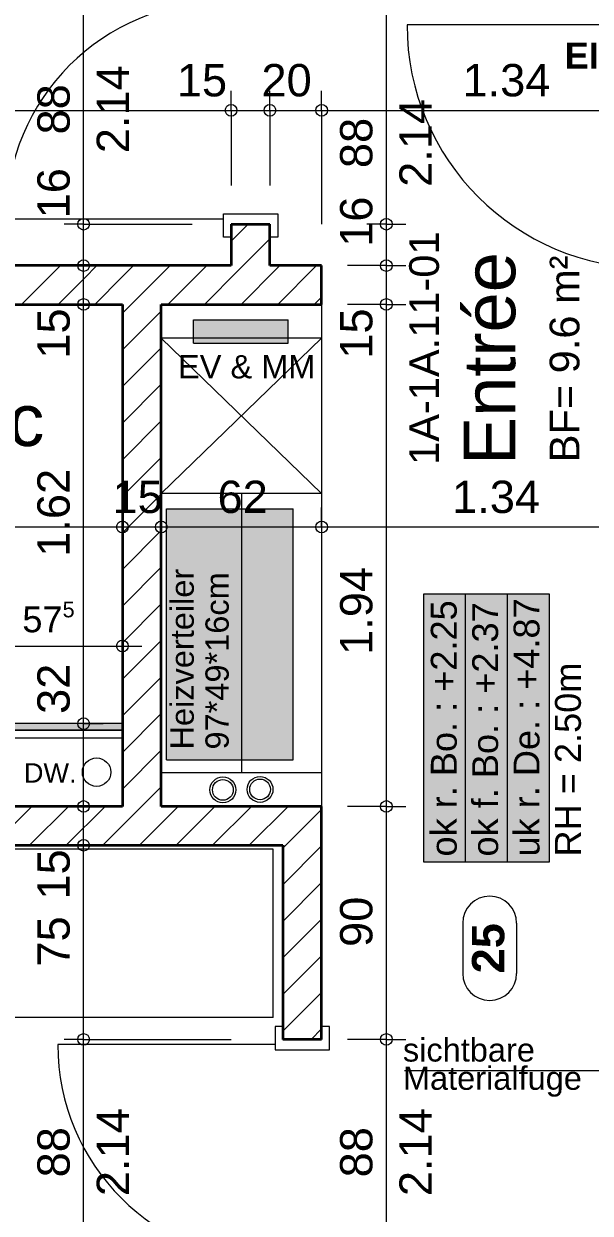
# Model space of a CAD drawing. Header units: metres. Extents: x 0.003 to 0.843, y 0.003 to 0.597.
# Drawn here: x 0.3793 to 0.4231, y 0.3197 to 0.4116 of the extents above; entities that cross this region are included whole.
import ezdxf

# ---------------------------------------------------------------- set-up
doc = ezdxf.new("R2010")
doc.units = ezdxf.units.M
for name, pattern in [('AUSGEZOGEN', [0]), ('STRICHLINIE', [19.05, 12.7, -6.35]), ('STRICHPUNKT', [25.4, 12.7, -6.35, 0, -6.35])]:
    doc.linetypes.add(name, pattern=pattern)
for name, color, linetype, lineweight in [('Brand Text', 251, 'AUSGEZOGEN', 18), ('Einbaumoebel', 7, 'AUSGEZOGEN', 18), ('Elektro Text', 251, 'AUSGEZOGEN', 18), ('Fachplaner Elektro', 251, 'AUSGEZOGEN', 18), ('Fachplaner HLK', 251, 'AUSGEZOGEN', 18), ('HLK Text', 251, 'AUSGEZOGEN', 18), ('Leichtbauwaende', 7, 'AUSGEZOGEN', 18), ('Moebel', 253, 'AUSGEZOGEN', 13), ('Raumbezeichnung', 7, 'AUSGEZOGEN', 18), ('Sanitaer Leitungen', 251, 'AUSGEZOGEN', 18), ('Sanitaer Vermassung', 251, 'AUSGEZOGEN', 18), ('Text Koten', 7, 'AUSGEZOGEN', 25), ('Text Werkplan Ausfuehrung', 7, 'AUSGEZOGEN', 25), ('Tuerzarge', 7, 'AUSGEZOGEN', 13), ('Wand Mauerwerk tragend', 7, 'AUSGEZOGEN', 35), ('Werkplan- Ausfuehrungsmasse', 7, 'AUSGEZOGEN', 13)]:
    doc.layers.add(name, color=color, linetype=linetype, lineweight=lineweight)
doc.styles.add('ARIAL', font='ARIAL.TTF')

msp = doc.modelspace()

# ---------------------------------------------------------------- hatches: boundary and pattern name
at = {"layer": 'Fachplaner Elektro', "linetype": 'AUSGEZOGEN', "lineweight": 18, "true_color": 0xfff5eb}
msp.add_hatch(color=7, dxfattribs=at).paths.add_polyline_path([(0.39246, 0.388697), (0.39246, 0.386897), (0.39976, 0.386897), (0.39976, 0.388697)])
at = {"layer": 'Fachplaner HLK', "linetype": 'AUSGEZOGEN', "lineweight": 18, "true_color": 0xffebeb}
msp.add_hatch(color=7, dxfattribs=at).paths.add_polyline_path([(0.39036, 0.354697), (0.40016, 0.354697), (0.40016, 0.374097), (0.39036, 0.374097)])
at = {"layer": 'Leichtbauwaende', "linetype": 'AUSGEZOGEN', "lineweight": 13}
msp.add_hatch(color=253, dxfattribs=at).paths.add_polyline_path([(0.34226, 0.356997), (0.38696, 0.356997), (0.38696, 0.357497), (0.34226, 0.357497)])
at = {"layer": 'Text Koten', "linetype": 'AUSGEZOGEN', "lineweight": 13}
msp.add_hatch(color=254, dxfattribs=at).paths.add_polyline_path([(0.410227, 0.34683), (0.41996, 0.34683), (0.41996, 0.367497), (0.410227, 0.367497)])

# ---------------------------------------------------------------- linework, layer by layer
at = {"layer": 'Einbaumoebel', "color": 7, "linetype": 'AUSGEZOGEN', "lineweight": 18}
for p, q in [((0.40236, 0.389897), (0.40236, 0.351097)), ((0.40236, 0.387297), (0.38996, 0.387297)), ((0.38996, 0.375297), (0.40236, 0.387297)), ((0.40236, 0.375297), (0.38996, 0.387297)), ((0.40236, 0.375297), (0.38996, 0.375297)), ((0.40236, 0.353697), (0.38996, 0.353697))]:
    msp.add_line(p, q, dxfattribs=at)
at = {"layer": 'Einbaumoebel', "color": 7, "linetype": 'STRICHPUNKT', "lineweight": 18}
msp.add_line((0.39616, 0.375297), (0.39616, 0.353697), dxfattribs=at)
at = {"layer": 'Fachplaner Elektro', "color": 40, "linetype": 'STRICHLINIE', "lineweight": 18}
for p, q in [((0.39246, 0.386897), (0.39246, 0.388697)), ((0.39246, 0.388697), (0.39976, 0.388697)), ((0.39976, 0.386897), (0.39976, 0.388697)), ((0.39246, 0.386897), (0.39976, 0.386897))]:
    msp.add_line(p, q, dxfattribs=at)
at = {"layer": 'Fachplaner HLK', "color": 240, "linetype": 'STRICHLINIE', "lineweight": 18}
for p, q in [((0.39036, 0.354697), (0.39036, 0.374097)), ((0.39036, 0.374097), (0.40016, 0.374097)), ((0.40016, 0.354697), (0.40016, 0.374097)), ((0.39036, 0.354697), (0.40016, 0.354697))]:
    msp.add_line(p, q, dxfattribs=at)
at = {"layer": 'Fachplaner HLK', "color": 251, "linetype": 'AUSGEZOGEN', "lineweight": 18}
for centre, radius in [((0.394723, 0.352378), 0.001), ((0.394723, 0.352378), 0.0008), ((0.397597, 0.352416), 0.001), ((0.397597, 0.352416), 0.0008)]:
    msp.add_circle(centre, radius, dxfattribs=at)
at = {"layer": 'Leichtbauwaende', "color": 7, "linetype": 'AUSGEZOGEN', "lineweight": 18}
for p, q in [((0.38696, 0.357497), (0.34226, 0.357497)), ((0.34276, 0.356997), (0.38696, 0.356997)), ((0.38696, 0.356997), (0.34276, 0.356997)), ((0.38696, 0.356997), (0.38696, 0.357497)), ((0.38696, 0.356397), (0.38696, 0.356997)), ((0.34336, 0.356397), (0.38696, 0.356397))]:
    msp.add_line(p, q, dxfattribs=at)
at = {"layer": 'Moebel', "color": 253, "linetype": 'AUSGEZOGEN', "lineweight": 13}
for p, q in [((0.39861, 0.347797), (0.32661, 0.347797)), ((0.39861, 0.334797), (0.39861, 0.347797)), ((0.39861, 0.334797), (0.32661, 0.334797))]:
    msp.add_line(p, q, dxfattribs=at)
at = {"layer": 'Sanitaer Leitungen', "color": 251, "linetype": 'AUSGEZOGEN', "lineweight": 18}
msp.add_circle((0.38496, 0.353747), 0.0011, dxfattribs=at)
at = {"layer": 'Sanitaer Vermassung', "color": 240, "linetype": 'AUSGEZOGEN', "lineweight": 13}
for p, q in [((0.38696, 0.363497), (0.38696, 0.364997)), ((0.37546, 0.363497), (0.38696, 0.363497)), ((0.38696, 0.363497), (0.38696, 0.361997)), ((0.38696, 0.363497), (0.38696, 0.363497)), ((0.38696, 0.363497), (0.38846, 0.363497))]:
    msp.add_line(p, q, dxfattribs=at)
msp.add_circle((0.38696, 0.363497), 0.00045, dxfattribs=at)
at = {"layer": 'Text Koten', "color": 7, "linetype": 'AUSGEZOGEN', "lineweight": 13}
for p, q in [((0.410227, 0.367497), (0.410227, 0.34683)), ((0.41996, 0.367497), (0.410227, 0.367497)), ((0.413471, 0.34683), (0.413471, 0.367497)), ((0.416716, 0.34683), (0.416716, 0.367497)), ((0.41996, 0.34683), (0.41996, 0.367497)), ((0.410227, 0.34683), (0.41996, 0.34683))]:
    msp.add_line(p, q, dxfattribs=at)
at = {"layer": 'Text Werkplan Ausfuehrung', "color": 240, "linetype": 'AUSGEZOGEN', "lineweight": 13}
for p, q in [((0.413264, 0.34208), (0.413264, 0.338195)), ((0.417431, 0.34208), (0.417431, 0.338195))]:
    msp.add_line(p, q, dxfattribs=at)
at = {"layer": 'Text Werkplan Ausfuehrung', "color": 7, "linetype": 'AUSGEZOGEN', "lineweight": 13}
msp.add_line((0.408766, 0.330697), (0.42716, 0.330697), dxfattribs=at)
at = {"layer": 'Text Werkplan Ausfuehrung', "color": 240, "linetype": 'AUSGEZOGEN', "lineweight": 13}
for centre, start, end in [((0.415347, 0.34208), 0, 180), ((0.415347, 0.338195), 180, 0)]:
    msp.add_arc(centre, 0.002083, start, end, dxfattribs=at)
at = {"layer": 'Tuerzarge', "color": 7, "linetype": 'AUSGEZOGEN', "lineweight": 13}
for p, q in [((0.42776, 0.411497), (0.40896, 0.411497)), ((0.39476, 0.396497), (0.37796, 0.396497)), ((0.39876, 0.332697), (0.38196, 0.332697))]:
    msp.add_line(p, q, dxfattribs=at)
for points in [[(0.39686, 0.396097), (0.39536, 0.396097), (0.39536, 0.395097), (0.39476, 0.395097), (0.39476, 0.396897), (0.39896, 0.396897), (0.39896, 0.395097), (0.39836, 0.395097), (0.39836, 0.396097), (0.39686, 0.396097)], [(0.40086, 0.333097), (0.39936, 0.333097), (0.39936, 0.334097), (0.39876, 0.334097), (0.39876, 0.332297), (0.40296, 0.332297), (0.40296, 0.334097), (0.40236, 0.334097), (0.40236, 0.333097), (0.40086, 0.333097)]]:
    msp.add_lwpolyline(points, dxfattribs=at)
for centre, radius, start, end in [((0.39476, 0.396497), 0.0168, 90, 180), ((0.42776, 0.411497), 0.0188, 180, 270), ((0.39876, 0.332697), 0.0168, 180, 270)]:
    msp.add_arc(centre, radius, start, end, dxfattribs=at)
at = {"layer": 'Wand Mauerwerk tragend', "color": 7, "linetype": 'AUSGEZOGEN', "lineweight": 35}
for p, q in [((0.39536, 0.396097), (0.39836, 0.396097)), ((0.39536, 0.396097), (0.39536, 0.392897)), ((0.39836, 0.392897), (0.39836, 0.396097)), ((0.39536, 0.392897), (0.36346, 0.392897)), ((0.40236, 0.392897), (0.39836, 0.392897)), ((0.40236, 0.389897), (0.40236, 0.392897)), ((0.36346, 0.389897), (0.38696, 0.389897)), ((0.38696, 0.389897), (0.38696, 0.357497)), ((0.38996, 0.351097), (0.38996, 0.389897)), ((0.38996, 0.389897), (0.40236, 0.389897)), ((0.38696, 0.357497), (0.38696, 0.356997)), ((0.38696, 0.356997), (0.38696, 0.356397)), ((0.38696, 0.356397), (0.38696, 0.351097)), ((0.38696, 0.351097), (0.32586, 0.351097)), ((0.40236, 0.351097), (0.38996, 0.351097)), ((0.40236, 0.348097), (0.40236, 0.351097)), ((0.32586, 0.348097), (0.39936, 0.348097)), ((0.39936, 0.348097), (0.39936, 0.333097)), ((0.40236, 0.333097), (0.40236, 0.348097)), ((0.40236, 0.333097), (0.39936, 0.333097))]:
    msp.add_line(p, q, dxfattribs=at)
at = {"layer": 'Wand Mauerwerk tragend', "color": 7, "linetype": 'AUSGEZOGEN', "lineweight": 13}
for p, q in [((0.39536, 0.394783), (0.396674, 0.396097)), ((0.38696, 0.389211), (0.387646, 0.389897)), ((0.401788, 0.389897), (0.40236, 0.390469)), ((0.38696, 0.386383), (0.38996, 0.389383)), ((0.38696, 0.383554), (0.38996, 0.386554)), ((0.38696, 0.380726), (0.38996, 0.383726)), ((0.38696, 0.377898), (0.38996, 0.380898)), ((0.38696, 0.375069), (0.38996, 0.378069)), ((0.38696, 0.372241), (0.38996, 0.375241)), ((0.38696, 0.369412), (0.38996, 0.372412)), ((0.38696, 0.366584), (0.38996, 0.369584)), ((0.38696, 0.363755), (0.38996, 0.366755)), ((0.38696, 0.360927), (0.38996, 0.363927)), ((0.38696, 0.358099), (0.38996, 0.361099)), ((0.38696, 0.35527), (0.38996, 0.35827)), ((0.38696, 0.352442), (0.38996, 0.355442)), ((0.388444, 0.351097), (0.38996, 0.352613)), ((0.376959, 0.348097), (0.379959, 0.351097)), ((0.379787, 0.348097), (0.382787, 0.351097)), ((0.382616, 0.348097), (0.385616, 0.351097)), ((0.385444, 0.348097), (0.388444, 0.351097)), ((0.388272, 0.348097), (0.391272, 0.351097)), ((0.391101, 0.348097), (0.394101, 0.351097)), ((0.393929, 0.348097), (0.396929, 0.351097)), ((0.396758, 0.348097), (0.399758, 0.351097)), ((0.399586, 0.348097), (0.40236, 0.350871)), ((0.39936, 0.347871), (0.399586, 0.348097)), ((0.39936, 0.345043), (0.40236, 0.348043)), ((0.39936, 0.342214), (0.40236, 0.345214)), ((0.39936, 0.339386), (0.40236, 0.342386)), ((0.39936, 0.336557), (0.40236, 0.339557)), ((0.39936, 0.333729), (0.40236, 0.336729)), ((0.401557, 0.333097), (0.40236, 0.333901))]:
    msp.add_line(p, q, dxfattribs=at)
for points in [[(0.396303, 0.392897), (0.39836, 0.394954), (0.39836, 0.394954)], [(0.379161, 0.389897), (0.381028, 0.391765), (0.381028, 0.391765), (0.382161, 0.392897)], [(0.381989, 0.389897), (0.384015, 0.391923), (0.384015, 0.391923), (0.384989, 0.392897)], [(0.384818, 0.389897), (0.387002, 0.392082), (0.387002, 0.392082), (0.387818, 0.392897)], [(0.387646, 0.389897), (0.389989, 0.392241), (0.389989, 0.392241), (0.390646, 0.392897)], [(0.390474, 0.389897), (0.392976, 0.392399), (0.392976, 0.392399), (0.393474, 0.392897)], [(0.393303, 0.389897), (0.395963, 0.392558), (0.395963, 0.392558), (0.396303, 0.392897)], [(0.396131, 0.389897), (0.39895, 0.392716), (0.39895, 0.392716), (0.399131, 0.392897)], [(0.39896, 0.389897), (0.401937, 0.392875), (0.401937, 0.392875), (0.40196, 0.392897)]]:
    msp.add_lwpolyline(points, dxfattribs=at)
at = {"layer": 'Werkplan- Ausfuehrungsmasse', "color": 7, "linetype": 'AUSGEZOGEN', "lineweight": 13}
for p, q in [((0.38396, 0.396097), (0.38396, 0.413697)), ((0.40736, 0.396097), (0.40736, 0.413697)), ((0.39536, 0.404897), (0.39536, 0.406397)), ((0.39836, 0.404897), (0.39836, 0.406397)), ((0.40236, 0.404897), (0.40236, 0.406397)), ((0.39536, 0.404897), (0.39536, 0.403397)), ((0.39536, 0.404897), (0.39836, 0.404897)), ((0.39836, 0.404897), (0.39836, 0.403397)), ((0.39836, 0.404897), (0.40236, 0.404897)), ((0.40236, 0.404897), (0.40236, 0.403397)), ((0.40236, 0.404897), (0.42916, 0.404897)), ((0.38396, 0.396097), (0.38246, 0.396097)), ((0.38396, 0.396097), (0.38546, 0.396097)), ((0.38396, 0.392897), (0.38396, 0.396097)), ((0.40736, 0.396097), (0.40586, 0.396097)), ((0.40736, 0.396097), (0.40886, 0.396097)), ((0.40736, 0.392897), (0.40736, 0.396097)), ((0.38396, 0.392897), (0.38246, 0.392897)), ((0.38396, 0.392897), (0.38546, 0.392897)), ((0.38396, 0.392897), (0.38396, 0.392897)), ((0.38396, 0.389897), (0.38396, 0.392897)), ((0.40736, 0.392897), (0.40586, 0.392897)), ((0.40736, 0.392897), (0.40886, 0.392897)), ((0.40736, 0.389897), (0.40736, 0.392897)), ((0.38396, 0.389897), (0.38246, 0.389897)), ((0.38396, 0.389897), (0.38546, 0.389897)), ((0.38396, 0.389897), (0.38396, 0.389897)), ((0.38396, 0.357497), (0.38396, 0.389897)), ((0.40736, 0.389897), (0.40586, 0.389897)), ((0.40736, 0.389897), (0.40886, 0.389897)), ((0.40736, 0.351097), (0.40736, 0.389897)), ((0.38696, 0.372697), (0.38696, 0.374197)), ((0.38996, 0.372697), (0.38996, 0.374197)), ((0.40236, 0.372697), (0.40236, 0.374197)), ((0.38696, 0.372697), (0.38696, 0.371197)), ((0.38696, 0.372697), (0.38696, 0.372697)), ((0.38696, 0.372697), (0.38996, 0.372697)), ((0.38996, 0.372697), (0.38996, 0.371197)), ((0.38996, 0.372697), (0.38996, 0.372697)), ((0.38996, 0.372697), (0.40236, 0.372697)), ((0.40236, 0.372697), (0.40236, 0.371197)), ((0.40236, 0.372697), (0.40236, 0.372697)), ((0.40236, 0.372697), (0.42916, 0.372697)), ((0.38396, 0.357497), (0.38246, 0.357497)), ((0.38396, 0.357497), (0.38546, 0.357497)), ((0.38396, 0.357497), (0.38396, 0.357497)), ((0.38396, 0.351097), (0.38396, 0.357497)), ((0.38396, 0.351097), (0.38246, 0.351097)), ((0.38396, 0.351097), (0.38546, 0.351097)), ((0.38396, 0.351097), (0.38396, 0.351097)), ((0.38396, 0.348097), (0.38396, 0.351097)), ((0.40736, 0.351097), (0.40586, 0.351097)), ((0.40736, 0.351097), (0.40886, 0.351097)), ((0.40736, 0.333097), (0.40736, 0.351097)), ((0.38396, 0.348097), (0.38246, 0.348097)), ((0.38396, 0.348097), (0.38546, 0.348097)), ((0.38396, 0.348097), (0.38396, 0.348097)), ((0.38396, 0.333097), (0.38396, 0.348097)), ((0.38396, 0.333097), (0.38246, 0.333097)), ((0.38396, 0.333097), (0.38546, 0.333097)), ((0.38396, 0.315497), (0.38396, 0.333097)), ((0.40736, 0.333097), (0.40586, 0.333097)), ((0.40736, 0.333097), (0.40886, 0.333097)), ((0.40736, 0.315497), (0.40736, 0.333097))]:
    msp.add_line(p, q, dxfattribs=at)
for points in [[(0.36346, 0.404897), (0.368927, 0.404897), (0.368927, 0.404897), (0.39536, 0.404897)], [(0.39536, 0.404897), (0.39536, 0.404241), (0.39536, 0.404241), (0.39536, 0.399097)], [(0.39836, 0.404897), (0.39836, 0.404193), (0.39836, 0.404193), (0.39836, 0.399097)], [(0.40236, 0.404897), (0.40236, 0.40413), (0.40236, 0.40413), (0.40236, 0.396097)], [(0.38396, 0.396097), (0.387667, 0.396097), (0.387667, 0.396097), (0.39236, 0.396097)], [(0.40736, 0.396097), (0.406735, 0.396097), (0.406735, 0.396097), (0.406735, 0.396097), (0.406735, 0.396097), (0.406735, 0.396097), (0.406735, 0.396097), (0.406735, 0.396097), (0.406735, 0.396097)], [(0.40736, 0.392897), (0.406735, 0.392897), (0.406735, 0.392897), (0.406735, 0.392897), (0.406735, 0.392897), (0.406735, 0.392897), (0.406735, 0.392897), (0.406735, 0.392897), (0.406735, 0.392897), (0.406735, 0.392897), (0.406735, 0.392897), (0.406626, 0.392897), (0.406626, 0.392897), (0.40436, 0.392897)], [(0.40736, 0.389897), (0.406735, 0.389897), (0.406735, 0.389897), (0.406735, 0.389897), (0.406735, 0.389897), (0.406735, 0.389897), (0.406735, 0.389897), (0.406735, 0.389897), (0.406735, 0.389897), (0.406735, 0.389897), (0.406735, 0.389897), (0.406628, 0.389897), (0.406628, 0.389897), (0.40436, 0.389897)], [(0.32586, 0.372697), (0.340968, 0.372697), (0.340968, 0.372697), (0.346635, 0.372697), (0.346635, 0.372697), (0.38696, 0.372697)], [(0.40736, 0.351097), (0.406735, 0.351097), (0.406735, 0.351097), (0.406735, 0.351097), (0.406735, 0.351097), (0.406735, 0.351097), (0.406735, 0.351097), (0.406735, 0.351097), (0.406735, 0.351097), (0.406735, 0.351097), (0.406735, 0.351097), (0.406735, 0.351097), (0.406735, 0.351097), (0.406735, 0.351097), (0.406735, 0.351097), (0.406646, 0.351097), (0.406646, 0.351097), (0.40436, 0.351097)], [(0.38396, 0.333097), (0.385476, 0.333097), (0.385476, 0.333097), (0.39536, 0.333097)], [(0.40736, 0.333097), (0.406735, 0.333097), (0.406735, 0.333097), (0.406735, 0.333097), (0.406735, 0.333097), (0.406735, 0.333097), (0.406735, 0.333097), (0.406735, 0.333097), (0.406735, 0.333097), (0.406735, 0.333097), (0.406735, 0.333097), (0.406735, 0.333097), (0.406735, 0.333097), (0.406735, 0.333097), (0.406735, 0.333097), (0.406735, 0.333097), (0.406735, 0.333097), (0.406655, 0.333097), (0.406655, 0.333097), (0.40436, 0.333097)]]:
    msp.add_lwpolyline(points, dxfattribs=at)
for centre in [(0.39536, 0.404897), (0.39836, 0.404897), (0.40236, 0.404897), (0.38396, 0.396097), (0.40736, 0.396097), (0.38396, 0.392897), (0.40736, 0.392897), (0.38396, 0.389897), (0.40736, 0.389897), (0.38696, 0.372697), (0.38996, 0.372697), (0.40236, 0.372697), (0.38396, 0.357497), (0.38396, 0.351097), (0.40736, 0.351097), (0.38396, 0.348097), (0.38396, 0.333097), (0.40736, 0.333097)]:
    msp.add_circle(centre, 0.00045, dxfattribs=at)

# ---------------------------------------------------------------- texts
at = {"layer": 'Brand Text', "color": 240, "linetype": 'AUSGEZOGEN', "lineweight": 18, "insert": (0.421147, 0.408097), "char_height": 0.002, "width": 0.001, "attachment_point": 7, "style": 'ARIAL'}
msp.add_mtext('\\fArial|i0|b1|c0|p0;EI\\~30', dxfattribs=at)
at = {"layer": 'Elektro Text', "color": 40, "linetype": 'AUSGEZOGEN', "lineweight": 18, "insert": (0.39126, 0.384157), "char_height": 0.0018, "width": 0.0009, "attachment_point": 7, "style": 'ARIAL'}
msp.add_mtext('EV\\~&\\~MM', dxfattribs=at)
at = {"layer": 'HLK Text', "color": 240, "linetype": 'AUSGEZOGEN', "lineweight": 18, "char_height": 0.0018, "width": 0.0009, "attachment_point": 7, "rotation": 90, "style": 'ARIAL'}
for s, insert in [('Heizverteiler', (0.3925, 0.355497)), ('97*49*16cm', (0.3952, 0.355497))]:
    msp.add_mtext(s, dxfattribs=dict(at, insert=insert))
at = {"layer": 'Raumbezeichnung', "color": 7, "linetype": 'AUSGEZOGEN', "lineweight": 18, "attachment_point": 7, "rotation": 90, "style": 'ARIAL'}
for s, insert, char_height, width in [('1A-1A.11-01', (0.411458, 0.377497), 0.0023, 0.00115), ('Entrée', (0.417384, 0.377482), 0.004, 0.002), ('BF=\\~9.6\\~m²', (0.422317, 0.377697), 0.0023, 0.00115)]:
    msp.add_mtext(s, dxfattribs=dict(at, insert=insert, char_height=char_height, width=width))
at = {"layer": 'Raumbezeichnung', "color": 7, "linetype": 'AUSGEZOGEN', "lineweight": 18, "insert": (0.36136, 0.378897), "char_height": 0.004, "width": 0.002, "attachment_point": 7, "style": 'ARIAL'}
msp.add_mtext('Bad/Wc', dxfattribs=at)
at = {"layer": 'Sanitaer Leitungen', "color": 251, "linetype": 'AUSGEZOGEN', "lineweight": 18, "insert": (0.379342, 0.352938), "char_height": 0.0015, "width": 0.00075, "attachment_point": 7, "style": 'ARIAL'}
msp.add_mtext('DW.', dxfattribs=at)
at = {"layer": 'Sanitaer Vermassung', "color": 240, "linetype": 'AUSGEZOGEN', "lineweight": 13, "attachment_point": 7, "style": 'ARIAL'}
for s, insert, char_height, width in [('5', (0.382331, 0.365698), 0.0012, 0.0006), ('57', (0.379223, 0.364531), 0.002, 0.001)]:
    msp.add_mtext(s, dxfattribs=dict(at, insert=insert, char_height=char_height, width=width))
at = {"layer": 'Text Koten', "color": 7, "linetype": 'AUSGEZOGEN', "lineweight": 13, "char_height": 0.002, "width": 0.001, "attachment_point": 7, "rotation": 90, "style": 'ARIAL'}
for s, insert in [('ok\\~r.\\~Bo.\\~:\\~+2.25', (0.412827, 0.34723)), ('uk\\~r.\\~De.\\~:\\~+4.87', (0.419227, 0.34723)), ('ok\\~f.\\~Bo.\\~:\\~+2.37', (0.416027, 0.34723)), ('RH\\~=\\~2.50m', (0.422427, 0.34723))]:
    msp.add_mtext(s, dxfattribs=dict(at, insert=insert))
at = {"layer": 'Text Werkplan Ausfuehrung', "color": 240, "linetype": 'AUSGEZOGEN', "lineweight": 13, "insert": (0.416514, 0.338195), "char_height": 0.0025, "width": 0.00125, "attachment_point": 7, "rotation": 90, "style": 'ARIAL'}
msp.add_mtext('\\fArial|i0|b1|c0|p0;25', dxfattribs=at)
at = {"layer": 'Text Werkplan Ausfuehrung', "color": 7, "linetype": 'AUSGEZOGEN', "lineweight": 18, "char_height": 0.0018, "width": 0.0009, "attachment_point": 7, "style": 'ARIAL'}
for s, insert in [('sichtbare\\~', (0.40864, 0.331357)), ('Materialfuge', (0.40864, 0.328657))]:
    msp.add_mtext(s, dxfattribs=dict(at, insert=insert))
at = {"layer": 'Werkplan- Ausfuehrungsmasse', "color": 7, "linetype": 'AUSGEZOGEN', "lineweight": 13, "char_height": 0.0025, "width": 0.00125, "attachment_point": 7, "rotation": 90, "style": 'ARIAL'}
for s, insert in [('2.14', (0.38747, 0.401583)), ('88', (0.382917, 0.403032)), ('2.14', (0.41087, 0.398983)), ('88', (0.406317, 0.400432)), ('16', (0.382917, 0.396547)), ('16', (0.406317, 0.394347)), ('15', (0.382917, 0.385702)), ('15', (0.406317, 0.385702)), ('1.62', (0.382917, 0.370391)), ('1.94', (0.406317, 0.362814)), ('32', (0.382916, 0.358247)), ('15', (0.382917, 0.343902)), ('90', (0.406317, 0.340239)), ('75', (0.382917, 0.338725)), ('2.14', (0.38747, 0.320983)), ('2.14', (0.41087, 0.320983)), ('88', (0.382917, 0.322432)), ('88', (0.406317, 0.322432))]:
    msp.add_mtext(s, dxfattribs=dict(at, insert=insert))
at = {"layer": 'Werkplan- Ausfuehrungsmasse', "color": 7, "linetype": 'AUSGEZOGEN', "lineweight": 13, "char_height": 0.0025, "width": 0.00125, "attachment_point": 7, "style": 'ARIAL'}
for s, insert in [('15', (0.391165, 0.40594)), ('20', (0.397708, 0.40594)), ('1.34', (0.413246, 0.405942)), ('15', (0.386194, 0.37374)), ('62', (0.39431, 0.37374)), ('1.34', (0.412446, 0.373742))]:
    msp.add_mtext(s, dxfattribs=dict(at, insert=insert))

doc.saveas('drawing.dxf')
